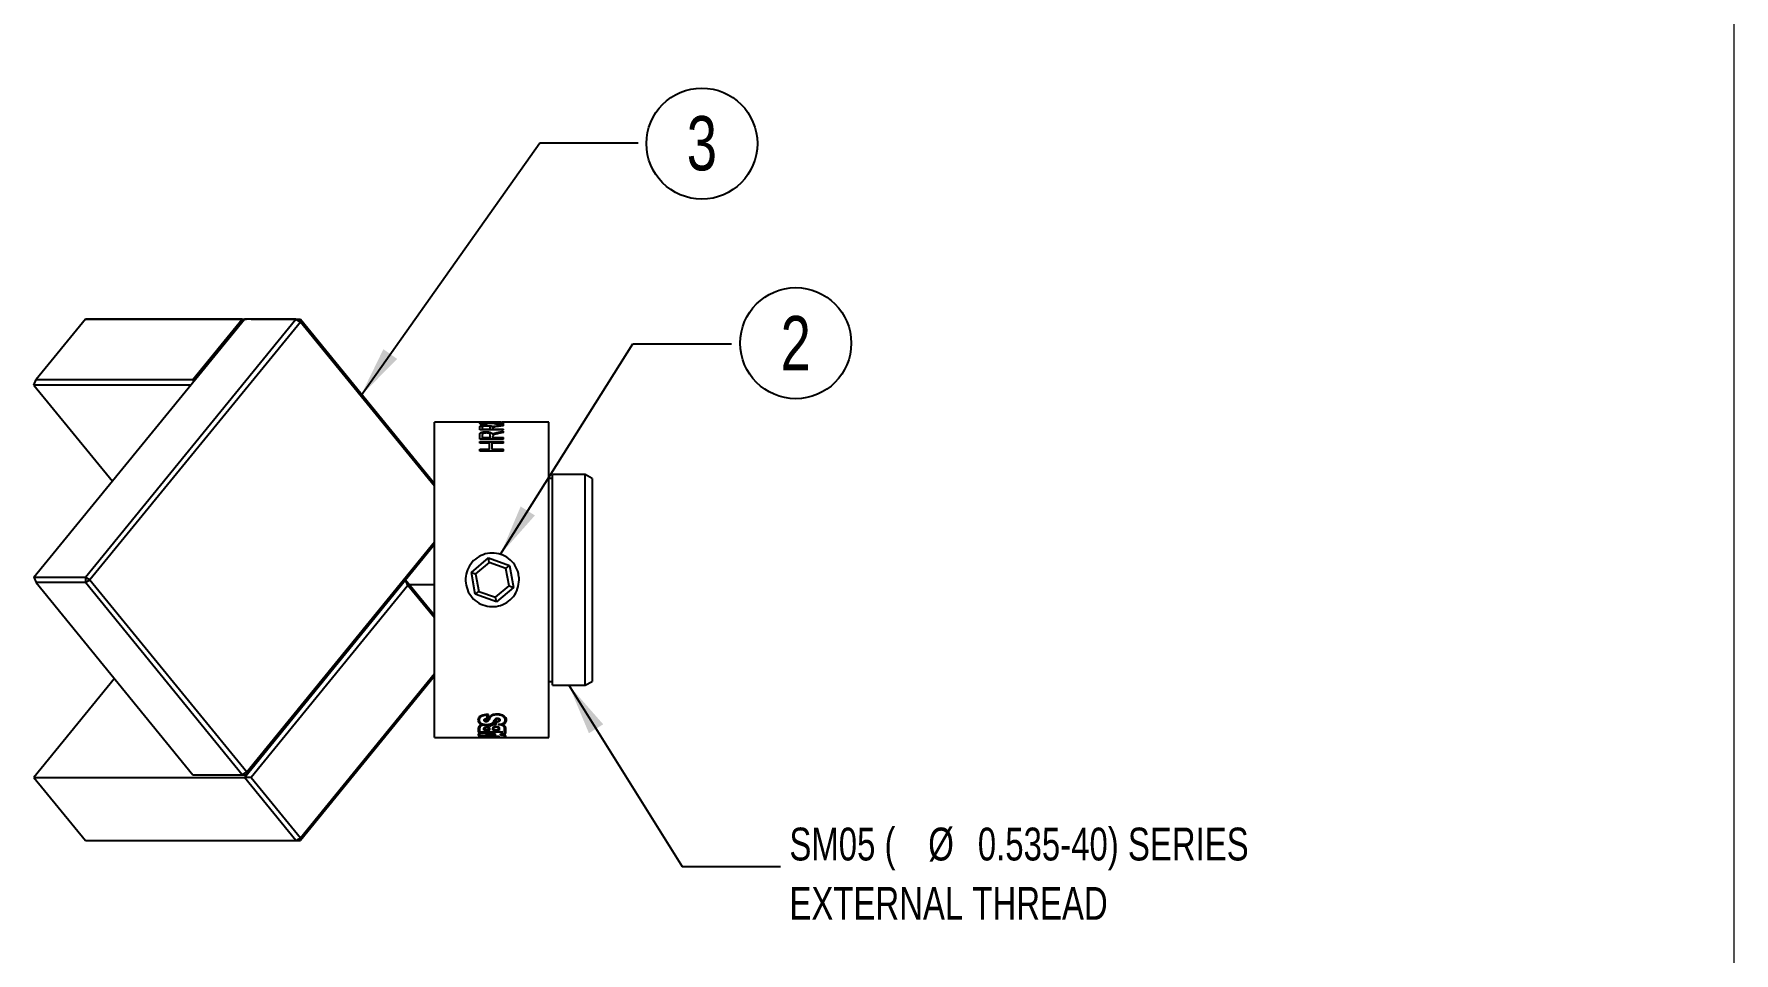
# Model space of a CAD drawing. Header units: inches. Extents: x 0.1 to 10.9, y 0 to 8.5.
# Drawn here: x 6.629 to 10.944, y 3.788 to 6.119 of the extents above; entities that cross this region are included whole.
import ezdxf

# ---------------------------------------------------------------- set-up
doc = ezdxf.new("R2010")
doc.units = ezdxf.units.IN
doc.header["$MEASUREMENT"] = 0
doc.layers.add('FORMAT', color=7, linetype='Continuous')
doc.styles.add('SLDTEXTSTYLE0', font='TXT', dxfattribs={"width": 0.75})
doc.dimstyles.new('SLDDIMSTYLE0', dxfattribs={"dimtxt": 0.18, "dimasz": 0.13, "dimexe": 0, "dimexo": 0.0625, "dimgap": 0, "dimtad": 0, "dimtih": 1, "dimtoh": 1, "dimdec": 0, "dimrnd": 1e-09, "dimzin": 0, "dimdsep": 46, "dimtxsty": 'Standard', "dimsah": 1, "dimcen": 0.09, "dimadec": 0, "dimazin": 0, "dimtfac": 0.13, "dimtdec": 0, "dimtofl": 0, "dimtmove": 0, "dimatfit": 3, "dimfxl": 1, "dimfrac": 2, "dimtolj": 1, "dimtzin": 0, "dimarcsym": 0})

# ---------------------------------------------------------------- blocks, each defined once
blk = doc.blocks.new('SW_SYMBOL_C#_2')
at = {"layer": 'FORMAT', "color": 0}
blk.add_circle((31.5, 19.69), 31.5, dxfattribs=at)
at = {"layer": 'FORMAT', "color": 0, "insert": (31.5, 19.69), "char_height": 30.82, "attachment_point": 5, "style": 'SLDTEXTSTYLE0'}
blk.add_mtext('2', dxfattribs=at)
blk = doc.blocks.new('SW_SYMBOL_C#_3')
at = {"layer": 'FORMAT', "color": 0}
blk.add_circle((31.5, 19.69), 31.5, dxfattribs=at)
at = {"layer": 'FORMAT', "color": 0, "insert": (31.5, 19.69), "char_height": 30.82, "attachment_point": 5, "style": 'SLDTEXTSTYLE0'}
blk.add_mtext('3', dxfattribs=at)
blk = doc.blocks.new('SW_NOTE_0_5')
at = {"color": 0, "linetype": 'Continuous', "lineweight": 0, "attachment_point": 1, "style": 'SLDTEXTSTYLE0'}
for s, insert, char_height in [('SM05 (', (0.0222, 0.0988), 0.08333), ('%%c', (0.3747, 0.0988), 0.08333), ('0.535-40) SERIES', (0.5005, 0.0988), 0.083333), ('EXTERNAL THREAD', (0.0222, -0.0517), 0.083333)]:
    blk.add_mtext(s, dxfattribs=dict(at, insert=insert, char_height=char_height))

msp = doc.modelspace()

# ---------------------------------------------------------------- linework, layer by layer
at = {"color": 7, "linetype": 'Continuous', "lineweight": 18}
msp.add_line((10.9445, 0.0356), (10.9445, 8.4506), dxfattribs=at)
at = {"color": 7, "linetype": 'Continuous', "lineweight": 25}
for p, q in [((6.629, 4.7417), (7.1632, 5.3959)), ((6.7597, 5.3959), (6.6347, 5.2428)), ((7.1575, 5.3959), (6.7597, 5.3959)), ((6.7597, 5.3959), (6.7711, 5.3959)), ((6.7597, 4.7417), (7.2939, 5.3959)), ((6.7711, 5.3959), (7.1688, 5.3959)), ((7.0325, 5.2428), (7.1575, 5.3959)), ((7.1575, 5.3959), (7.1613, 5.3936)), ((7.1575, 5.3959), (7.1688, 5.3959)), ((7.2939, 5.3959), (7.1632, 5.3959)), ((7.1802, 5.3959), (7.1632, 5.3959)), ((7.1802, 5.3959), (7.3052, 5.3959)), ((7.2939, 5.3959), (7.3052, 5.3889)), ((7.2939, 5.3959), (7.3052, 5.3959)), ((7.3052, 5.3889), (7.3052, 5.3959)), ((7.3052, 5.3959), (7.6455, 4.9792)), ((7.3052, 5.3889), (6.7711, 4.7347)), ((7.6455, 4.9722), (7.3052, 5.3889)), ((6.629, 5.2289), (6.6347, 5.2428)), ((7.0268, 5.2289), (6.629, 5.2289)), ((6.629, 5.2289), (6.8279, 4.9853)), ((6.6347, 5.2428), (7.0325, 5.2428)), ((7.0344, 5.2381), (7.0325, 5.2428)), ((7.761, 5.1348), (7.6455, 5.1348)), ((7.6455, 4.7348), (7.6455, 5.1348)), ((7.7605, 5.115), (7.7605, 5.1223)), ((7.8205, 5.115), (7.7605, 5.115)), ((7.7605, 5.0921), (7.7605, 5.1031)), ((7.7674, 5.1315), (7.7674, 5.131)), ((7.7674, 5.1175), (7.7674, 5.1223)), ((7.7674, 5.1175), (7.7867, 5.1175)), ((7.7674, 5.117), (7.7674, 5.1175)), ((7.7674, 5.117), (7.7867, 5.117)), ((7.7674, 5.0958), (7.7674, 5.1032)), ((7.7674, 5.0958), (7.7867, 5.0958)), ((7.7674, 5.0954), (7.7674, 5.0958)), ((7.7674, 5.0954), (7.7867, 5.0954)), ((7.8132, 5.1348), (7.7685, 5.1348)), ((7.7767, 5.1263), (7.7767, 5.1268)), ((7.7767, 5.11), (7.7767, 5.1104)), ((7.7771, 5.1335), (7.7771, 5.133)), ((7.7782, 5.1299), (7.7774, 5.1287)), ((7.7867, 5.1175), (7.7867, 5.1219)), ((7.7867, 5.117), (7.7867, 5.1175)), ((7.7867, 5.0958), (7.7867, 5.1025)), ((7.7867, 5.0954), (7.7867, 5.0958)), ((7.7928, 5.1233), (7.7958, 5.1244)), ((7.7928, 5.1228), (7.7958, 5.1239)), ((7.7928, 5.1228), (7.7928, 5.1233)), ((7.7928, 5.1047), (7.7958, 5.1064)), ((7.7928, 5.1042), (7.7958, 5.106)), ((7.7928, 5.1042), (7.7928, 5.1047)), ((7.7939, 5.1211), (7.7936, 5.12)), ((7.7936, 5.1175), (7.7936, 5.12)), ((7.7936, 5.1175), (7.8205, 5.1175)), ((7.7936, 5.117), (7.7936, 5.1175)), ((7.7936, 5.117), (7.8205, 5.117)), ((7.7939, 5.1012), (7.7936, 5.0995)), ((7.7936, 5.0958), (7.7936, 5.0995)), ((7.7936, 5.0958), (7.8205, 5.0958)), ((7.7936, 5.0954), (7.7936, 5.0958)), ((7.7936, 5.0954), (7.8205, 5.0954)), ((7.7958, 5.1244), (7.8039, 5.1258)), ((7.7958, 5.1239), (7.8039, 5.1253)), ((7.7958, 5.1239), (7.7958, 5.1244)), ((7.7958, 5.1064), (7.8039, 5.1087)), ((7.7958, 5.106), (7.8039, 5.1083)), ((7.7958, 5.106), (7.7958, 5.1064)), ((7.8017, 5.1318), (7.8128, 5.1301)), ((7.8017, 5.1318), (7.8017, 5.1313)), ((7.8017, 5.1313), (7.8128, 5.1297)), ((7.8039, 5.1258), (7.8205, 5.1277)), ((7.8039, 5.1253), (7.8205, 5.1272)), ((7.8039, 5.1253), (7.8039, 5.1258)), ((7.8039, 5.1087), (7.8205, 5.1121)), ((7.8039, 5.1083), (7.8205, 5.1116)), ((7.8039, 5.1083), (7.8039, 5.1087)), ((7.8205, 5.1258), (7.8078, 5.1241)), ((7.8205, 5.1088), (7.8078, 5.1061)), ((7.8128, 5.1317), (7.8128, 5.1336)), ((7.8128, 5.1336), (7.8205, 5.1336)), ((7.8128, 5.1331), (7.8205, 5.1331)), ((7.8128, 5.1301), (7.8128, 5.1297)), ((7.8205, 5.1285), (7.8152, 5.1287)), ((7.8205, 5.1292), (7.8205, 5.1336)), ((7.8205, 5.1258), (7.8205, 5.1277)), ((7.8205, 5.115), (7.8205, 5.1175)), ((7.8205, 5.1088), (7.8205, 5.1121)), ((7.8205, 5.0921), (7.8205, 5.0958)), ((7.9355, 5.1348), (7.8208, 5.1348)), ((7.9355, 4.7348), (7.9355, 5.1348)), ((7.8205, 5.0921), (7.7605, 5.0921)), ((7.7605, 5.0857), (7.8205, 5.0857)), ((7.7605, 5.0815), (7.7605, 5.0857)), ((7.7605, 5.0852), (7.8205, 5.0852)), ((7.7851, 5.0815), (7.7605, 5.0815)), ((7.7605, 5.066), (7.7851, 5.066)), ((7.7605, 5.0612), (7.7605, 5.066)), ((7.7605, 5.0656), (7.7851, 5.0656)), ((7.8205, 5.0612), (7.7605, 5.0612)), ((7.7851, 5.066), (7.7851, 5.0815)), ((7.7851, 5.0656), (7.7851, 5.066)), ((7.792, 5.066), (7.792, 5.0815)), ((7.8205, 5.0815), (7.792, 5.0815)), ((7.792, 5.066), (7.8205, 5.066)), ((7.792, 5.0656), (7.792, 5.066)), ((7.792, 5.0656), (7.8205, 5.0656)), ((7.8205, 5.0815), (7.8205, 5.0857)), ((7.8205, 5.0612), (7.8205, 5.066)), ((7.9455, 4.9923), (7.9355, 4.9923)), ((8.0282, 5.0023), (7.9455, 5.0023)), ((7.9455, 4.7348), (7.9455, 5.0023)), ((8.0455, 4.9923), (8.0282, 5.0023)), ((8.0282, 4.7348), (8.0282, 5.0023)), ((8.0455, 4.9923), (8.0455, 4.7348)), ((7.1689, 4.2475), (7.6455, 4.8314)), ((7.6455, 4.8244), (7.1689, 4.2406)), ((7.7392, 4.7539), (7.7824, 4.7906)), ((7.7844, 4.7792), (7.7824, 4.7906)), ((7.7824, 4.7906), (7.8357, 4.7715)), ((7.7493, 4.6982), (7.7392, 4.7539)), ((7.7392, 4.7539), (7.75, 4.75)), ((7.7844, 4.7792), (7.75, 4.75)), ((7.75, 4.75), (7.7581, 4.7056)), ((7.8269, 4.764), (7.7844, 4.7792)), ((7.8269, 4.764), (7.8357, 4.7715)), ((7.835, 4.7196), (7.8269, 4.764)), ((7.8357, 4.7715), (7.8459, 4.7158)), ((6.629, 4.7417), (6.7597, 4.7417)), ((6.629, 4.7417), (6.6347, 4.7277)), ((6.7597, 4.7277), (6.6347, 4.7277)), ((6.6347, 4.7277), (7.0325, 4.2406)), ((6.7597, 4.7417), (6.7711, 4.7347)), ((6.7597, 4.7417), (6.7597, 4.7277)), ((6.7597, 4.7277), (6.7711, 4.7347)), ((7.1575, 4.2406), (6.7597, 4.7277)), ((6.7711, 4.7347), (7.1689, 4.2475)), ((7.1632, 4.2336), (7.5723, 4.7348)), ((7.578, 4.7208), (7.1802, 4.2336)), ((7.578, 4.7208), (7.5723, 4.7348)), ((7.5723, 4.7348), (7.6455, 4.6451)), ((7.6455, 4.6382), (7.578, 4.7208)), ((7.5817, 4.7233), (7.6455, 4.7233)), ((7.6455, 4.3348), (7.6455, 4.7348)), ((7.7493, 4.6982), (7.7581, 4.7056)), ((7.7581, 4.7056), (7.8006, 4.6905)), ((7.8006, 4.6905), (7.835, 4.7196)), ((7.8459, 4.7158), (7.8027, 4.6791)), ((7.835, 4.7196), (7.8459, 4.7158)), ((7.9355, 4.3348), (7.9355, 4.7348)), ((7.9455, 4.4673), (7.9455, 4.7348)), ((8.0282, 4.4673), (8.0282, 4.7348)), ((8.0455, 4.7348), (8.0455, 4.4773)), ((7.8027, 4.6791), (7.7493, 4.6982)), ((7.8027, 4.6791), (7.8006, 4.6905)), ((7.3053, 4.0805), (7.6455, 4.4973)), ((7.6455, 4.4903), (7.3053, 4.0736)), ((6.8336, 4.4842), (6.629, 4.2336)), ((7.9355, 4.4773), (7.9455, 4.4773)), ((7.9455, 4.4673), (8.0282, 4.4673)), ((8.0282, 4.4673), (8.0455, 4.4773)), ((7.7589, 4.3795), (7.7589, 4.379)), ((7.7603, 4.3587), (7.7603, 4.3582)), ((7.7694, 4.3679), (7.7694, 4.3675)), ((7.7758, 4.3794), (7.7758, 4.3793)), ((7.7758, 4.3794), (7.7758, 4.379)), ((7.7758, 4.3793), (7.7758, 4.3789)), ((7.776, 4.367), (7.776, 4.3666)), ((7.777, 4.3753), (7.777, 4.3749)), ((7.7786, 4.3598), (7.7786, 4.3602)), ((7.779, 4.3819), (7.779, 4.3814)), ((7.7792, 4.3836), (7.7792, 4.3917)), ((7.7792, 4.3917), (7.7792, 4.3913)), ((7.7792, 4.3832), (7.7792, 4.3913)), ((7.7792, 4.3836), (7.7792, 4.3832)), ((7.7816, 4.382), (7.7816, 4.3815)), ((7.7824, 4.3839), (7.7826, 4.3936)), ((7.7824, 4.3835), (7.7826, 4.3931)), ((7.7824, 4.3839), (7.7824, 4.3835)), ((7.7826, 4.3837), (7.7824, 4.3835)), ((7.7828, 4.3677), (7.7828, 4.3673)), ((7.7853, 4.3837), (7.7853, 4.3832)), ((7.7887, 4.3639), (7.7887, 4.3634)), ((7.7934, 4.3536), (7.7934, 4.3589)), ((7.7967, 4.3586), (7.7967, 4.359)), ((7.7991, 4.3755), (7.7983, 4.3742)), ((7.7991, 4.3751), (7.7983, 4.3737)), ((7.7983, 4.3742), (7.7983, 4.3737)), ((7.7991, 4.3689), (7.7991, 4.3755)), ((7.7991, 4.3755), (7.7991, 4.3751)), ((7.7991, 4.3684), (7.7991, 4.3751)), ((7.7991, 4.3689), (7.7991, 4.3684)), ((7.7992, 4.3757), (7.7992, 4.3753)), ((7.8021, 4.3745), (7.8021, 4.3741)), ((7.8021, 4.3741), (7.8021, 4.3675)), ((7.8024, 4.3608), (7.8024, 4.3613)), ((7.8034, 4.3928), (7.8034, 4.3924)), ((7.8058, 4.3826), (7.8058, 4.3822)), ((7.808, 4.3586), (7.808, 4.359)), ((7.811, 4.3536), (7.811, 4.3589)), ((7.8155, 4.3679), (7.8155, 4.3674)), ((7.8235, 4.3459), (7.8235, 4.359)), ((7.8235, 4.359), (7.8235, 4.3585)), ((7.8254, 4.3794), (7.8254, 4.3789)), ((7.8266, 4.3448), (7.8266, 4.3598)), ((7.6455, 4.3348), (7.7569, 4.3348)), ((7.7568, 4.3581), (7.7568, 4.3489)), ((7.7568, 4.3576), (7.7568, 4.3484)), ((7.7568, 4.3489), (7.8004, 4.3489)), ((7.7568, 4.3489), (7.7568, 4.3484)), ((7.7568, 4.3484), (7.8004, 4.3484)), ((7.8004, 4.3484), (7.7568, 4.3446)), ((7.7568, 4.3446), (7.7568, 4.3404)), ((7.7568, 4.3446), (7.7568, 4.3409)), ((7.7568, 4.3409), (7.7758, 4.3399)), ((7.7568, 4.3409), (7.7568, 4.3404)), ((7.7568, 4.3404), (7.8067, 4.3377)), ((7.8069, 4.3356), (7.7569, 4.3355)), ((7.7569, 4.3355), (7.7569, 4.3348)), ((7.7569, 4.3353), (7.7603, 4.3353)), ((7.7569, 4.3353), (7.7569, 4.3348)), ((7.7569, 4.3348), (7.8236, 4.3348)), ((7.7603, 4.3582), (7.7603, 4.3493)), ((7.8139, 4.3493), (7.7603, 4.3444)), ((7.8192, 4.3493), (7.7603, 4.344)), ((7.7603, 4.3493), (7.8192, 4.3493)), ((7.7603, 4.3444), (7.7603, 4.344)), ((7.7603, 4.344), (7.7603, 4.3407)), ((7.7603, 4.3407), (7.8092, 4.338)), ((7.7603, 4.3355), (7.7603, 4.3353)), ((7.7603, 4.3353), (7.7603, 4.3348)), ((7.8092, 4.3353), (7.7603, 4.3353)), ((7.7603, 4.3348), (7.8235, 4.3348)), ((7.7708, 4.3536), (7.7708, 4.3583)), ((7.7708, 4.3541), (7.7861, 4.3541)), ((7.7708, 4.3536), (7.7861, 4.3536)), ((7.7741, 4.3579), (7.7741, 4.3584)), ((7.7741, 4.3546), (7.7741, 4.3579)), ((7.7741, 4.3546), (7.7829, 4.3546)), ((7.8008, 4.3442), (7.7755, 4.3426)), ((7.7755, 4.3421), (7.7755, 4.3426)), ((7.7755, 4.3426), (7.8008, 4.3411)), ((7.7755, 4.3421), (7.8008, 4.3406)), ((7.7974, 4.3437), (7.7821, 4.3428)), ((7.7974, 4.3432), (7.7821, 4.3423)), ((7.7821, 4.3428), (7.7821, 4.3423)), ((7.7821, 4.3423), (7.7974, 4.3414)), ((7.7829, 4.3579), (7.7829, 4.3584)), ((7.7829, 4.3546), (7.7829, 4.3579)), ((7.7861, 4.3536), (7.7861, 4.3583)), ((7.7934, 4.3541), (7.811, 4.3541)), ((7.7934, 4.3536), (7.811, 4.3536)), ((7.7967, 4.3546), (7.7967, 4.3586)), ((7.7967, 4.3546), (7.808, 4.3546)), ((7.7974, 4.3437), (7.7974, 4.3432)), ((7.7974, 4.3414), (7.7974, 4.3432)), ((7.8004, 4.3489), (7.8004, 4.3484)), ((7.8008, 4.3406), (7.8008, 4.3442)), ((7.8067, 4.3382), (7.8069, 4.3361)), ((7.8067, 4.3382), (7.8067, 4.3377)), ((7.8067, 4.3377), (7.8069, 4.3356)), ((7.8069, 4.3361), (7.8069, 4.3356)), ((7.8092, 4.3358), (7.8069, 4.3358)), ((7.808, 4.3546), (7.808, 4.3586)), ((7.8092, 4.338), (7.8092, 4.3353)), ((7.8128, 4.3443), (7.8235, 4.3454)), ((7.8128, 4.3409), (7.8128, 4.3443)), ((7.8128, 4.3404), (7.8128, 4.3443)), ((7.8235, 4.3401), (7.8128, 4.3409)), ((7.8128, 4.3409), (7.8128, 4.3404)), ((7.8235, 4.3397), (7.8128, 4.3404)), ((7.8163, 4.3445), (7.8266, 4.3453)), ((7.8163, 4.344), (7.8266, 4.3448)), ((7.8163, 4.3445), (7.8163, 4.344)), ((7.8163, 4.3407), (7.8163, 4.344)), ((7.8266, 4.34), (7.8163, 4.3407)), ((7.8235, 4.3454), (7.8235, 4.3585)), ((7.8235, 4.3459), (7.8235, 4.3454)), ((7.8235, 4.3353), (7.8235, 4.3401)), ((7.8235, 4.3401), (7.8235, 4.3397)), ((7.8235, 4.3348), (7.8235, 4.3397)), ((7.8235, 4.3353), (7.8235, 4.3348)), ((7.8236, 4.3353), (7.8269, 4.3353)), ((7.8236, 4.3353), (7.8236, 4.3348)), ((7.8269, 4.3348), (7.9355, 4.3348)), ((6.629, 4.2336), (7.1632, 4.2336)), ((6.629, 4.2336), (6.7597, 4.0736)), ((7.0325, 4.2406), (7.1575, 4.2406)), ((7.1575, 4.2406), (7.1689, 4.2475)), ((7.1575, 4.2406), (7.1689, 4.2406)), ((7.2939, 4.0736), (7.1632, 4.2336)), ((7.1802, 4.2336), (7.1632, 4.2336)), ((7.1689, 4.2475), (7.1689, 4.2406)), ((7.1802, 4.2336), (7.3053, 4.0805)), ((6.7597, 4.0736), (7.2939, 4.0736)), ((7.2939, 4.0736), (7.3053, 4.0805)), ((7.2939, 4.0736), (7.3053, 4.0736)), ((7.3053, 4.0736), (7.3053, 4.0805))]:
    msp.add_line(p, q, dxfattribs=at)
for points, knots in [([(7.7605, 5.1348), (7.7605, 5.1348), (7.7606, 5.1348), (7.7612, 5.1348), (7.7629, 5.1348), (7.7653, 5.1347), (7.7671, 5.1347), (7.7674, 5.1347)], [0, 0, 0, 0, 0.156534, 0.312974, 0.624987, 0.936406, 1, 1, 1, 1]), ([(7.7909, 5.1341), (7.7875, 5.1341), (7.7807, 5.1342), (7.7723, 5.1343), (7.7663, 5.1344), (7.7628, 5.1346), (7.7608, 5.1347), (7.7606, 5.1348), (7.7605, 5.1348)], [0, 0, 0, 0, 0.250513, 0.500392, 0.631781, 0.750244, 0.87499, 1, 1, 1, 1]), ([(7.7605, 5.1316), (7.7607, 5.1318), (7.7609, 5.1323), (7.7627, 5.1327), (7.7647, 5.133), (7.7672, 5.1332), (7.7703, 5.1334), (7.7736, 5.1335), (7.7759, 5.1335), (7.7771, 5.1335)], [0, 0, 0, 0, 0.2496623, 0.3764023, 0.4997922, 0.6260642, 0.7499266, 0.8758469, 1, 1, 1, 1]), ([(7.7605, 5.1311), (7.7607, 5.1314), (7.7609, 5.1318), (7.7627, 5.1322), (7.7647, 5.1325), (7.7672, 5.1327), (7.7703, 5.1329), (7.7736, 5.133), (7.7759, 5.133), (7.7771, 5.133)], [0, 0, 0, 0, 0.249524, 0.376237, 0.499584, 0.625894, 0.749773, 0.875764, 1, 1, 1, 1]), ([(7.7774, 5.1287), (7.7751, 5.1287), (7.7715, 5.1288), (7.7673, 5.1292), (7.7647, 5.1296), (7.7627, 5.1301), (7.7609, 5.1308), (7.7607, 5.1312), (7.7605, 5.1316)], [0, 0, 0, 0, 0.24969, 0.375619, 0.499856, 0.622381, 0.750109, 1, 1, 1, 1]), ([(7.7605, 5.1223), (7.7606, 5.1229), (7.7607, 5.1238), (7.7618, 5.1249), (7.7635, 5.1256), (7.7661, 5.1261), (7.7704, 5.1266), (7.7742, 5.1267), (7.7767, 5.1268)], [0, 0, 0, 0, 0.250539, 0.37578, 0.500699, 0.620352, 0.750989, 1, 1, 1, 1]), ([(7.7605, 5.1218), (7.7606, 5.1224), (7.7607, 5.1233), (7.7618, 5.1244), (7.7635, 5.1251), (7.7661, 5.1256), (7.7704, 5.1262), (7.7742, 5.1262), (7.7767, 5.1263)], [0, 0, 0, 0, 0.2504049, 0.3755875, 0.5004727, 0.6201643, 0.7508251, 1, 1, 1, 1]), ([(7.7605, 5.1031), (7.7606, 5.104), (7.7607, 5.1054), (7.7618, 5.1072), (7.7635, 5.1084), (7.7661, 5.1093), (7.7704, 5.1102), (7.7742, 5.1104), (7.7767, 5.1104)], [0, 0, 0, 0, 0.250539, 0.37578, 0.500699, 0.620352, 0.750989, 1, 1, 1, 1]), ([(7.7605, 5.1026), (7.7606, 5.1035), (7.7607, 5.105), (7.7618, 5.1068), (7.7635, 5.1079), (7.7661, 5.1089), (7.7704, 5.1097), (7.7742, 5.1099), (7.7767, 5.11)], [0, 0, 0, 0, 0.250405, 0.375587, 0.500473, 0.620164, 0.750825, 1, 1, 1, 1]), ([(7.7674, 5.1348), (7.7675, 5.1348), (7.7676, 5.1348), (7.7684, 5.1347), (7.7697, 5.1347), (7.7709, 5.1347), (7.7715, 5.1346)], [0, 0, 0, 0, 0.249977, 0.499831, 0.749814, 1, 1, 1, 1]), ([(7.7685, 5.1348), (7.7684, 5.1348), (7.7675, 5.1348), (7.7675, 5.1348), (7.7674, 5.1348)], [0, 0, 0, 0, 0.191886, 1, 1, 1, 1]), ([(7.7771, 5.1328), (7.7765, 5.1328), (7.7751, 5.1328), (7.7732, 5.1327), (7.7714, 5.1326), (7.7699, 5.1324), (7.7688, 5.1323), (7.7677, 5.132), (7.7675, 5.1317), (7.7674, 5.1315)], [0, 0, 0, 0, 0.126769, 0.250037, 0.37053, 0.500169, 0.625233, 0.75028, 1, 1, 1, 1]), ([(7.7674, 5.1315), (7.7675, 5.1313), (7.7677, 5.1311), (7.7689, 5.1307), (7.7702, 5.1304), (7.7719, 5.1302), (7.7745, 5.13), (7.7767, 5.1299), (7.7782, 5.1299)], [0, 0, 0, 0, 0.249897, 0.377521, 0.50033, 0.625016, 0.750479, 1, 1, 1, 1]), ([(7.7674, 5.131), (7.7675, 5.1309), (7.7677, 5.1306), (7.7689, 5.1302), (7.7702, 5.1299), (7.7719, 5.1297), (7.7745, 5.1295), (7.7767, 5.1295), (7.7782, 5.1294)], [0, 0, 0, 0, 0.249753, 0.377348, 0.500114, 0.624839, 0.750326, 1, 1, 1, 1]), ([(7.7769, 5.125), (7.7755, 5.125), (7.7733, 5.1249), (7.7709, 5.1246), (7.7695, 5.1243), (7.7685, 5.1239), (7.7676, 5.1233), (7.7675, 5.1227), (7.7674, 5.1223)], [0, 0, 0, 0, 0.249488, 0.375167, 0.500078, 0.608621, 0.727393, 1, 1, 1, 1]), ([(7.7769, 5.1075), (7.7755, 5.1074), (7.7733, 5.1073), (7.7709, 5.1068), (7.7695, 5.1063), (7.7685, 5.1056), (7.7676, 5.1046), (7.7675, 5.1038), (7.7674, 5.1032)], [0, 0, 0, 0, 0.2494884, 0.375167, 0.5000784, 0.6086205, 0.7273931, 1, 1, 1, 1]), ([(7.7715, 5.1346), (7.773, 5.1346), (7.776, 5.1346), (7.7826, 5.1345), (7.7876, 5.1345), (7.7909, 5.1345)], [0, 0, 0, 0, 0.249416, 0.499569, 1, 1, 1, 1]), ([(7.7767, 5.1268), (7.7788, 5.1267), (7.7819, 5.1267), (7.7857, 5.1263), (7.7889, 5.1257), (7.7916, 5.1247), (7.7924, 5.1238), (7.7928, 5.1233)], [0, 0, 0, 0, 0.249535, 0.375391, 0.50012, 0.749546, 1, 1, 1, 1]), ([(7.7767, 5.1263), (7.7788, 5.1263), (7.7819, 5.1262), (7.7857, 5.1258), (7.7889, 5.1252), (7.7916, 5.1242), (7.7924, 5.1233), (7.7928, 5.1228)], [0, 0, 0, 0, 0.249682, 0.375609, 0.500326, 0.749683, 1, 1, 1, 1]), ([(7.7767, 5.1104), (7.7788, 5.1104), (7.7819, 5.1103), (7.7857, 5.1096), (7.7889, 5.1087), (7.7916, 5.107), (7.7924, 5.1055), (7.7928, 5.1047)], [0, 0, 0, 0, 0.249535, 0.375391, 0.50012, 0.749546, 1, 1, 1, 1]), ([(7.7767, 5.11), (7.7788, 5.1099), (7.7819, 5.1098), (7.7857, 5.1091), (7.7889, 5.1082), (7.7916, 5.1065), (7.7924, 5.105), (7.7928, 5.1042)], [0, 0, 0, 0, 0.249682, 0.375609, 0.500326, 0.749683, 1, 1, 1, 1]), ([(7.7867, 5.1219), (7.7866, 5.1223), (7.7866, 5.1229), (7.7859, 5.1236), (7.785, 5.1241), (7.7835, 5.1245), (7.7815, 5.1248), (7.7792, 5.125), (7.7777, 5.125), (7.7769, 5.125)], [0, 0, 0, 0, 0.250323, 0.385083, 0.500261, 0.621982, 0.74996, 0.874987, 1, 1, 1, 1]), ([(7.7867, 5.1025), (7.7866, 5.1031), (7.7866, 5.104), (7.7859, 5.1052), (7.785, 5.106), (7.7835, 5.1066), (7.7815, 5.1071), (7.7792, 5.1074), (7.7777, 5.1074), (7.7769, 5.1075)], [0, 0, 0, 0, 0.250323, 0.385083, 0.500261, 0.621982, 0.74996, 0.874987, 1, 1, 1, 1]), ([(7.7771, 5.1335), (7.7796, 5.1335), (7.7848, 5.1334), (7.7934, 5.1329), (7.7984, 5.1322), (7.8017, 5.1318)], [0, 0, 0, 0, 0.249147, 0.499116, 1, 1, 1, 1]), ([(7.7771, 5.133), (7.7796, 5.133), (7.7848, 5.1329), (7.7934, 5.1324), (7.7984, 5.1317), (7.8017, 5.1313)], [0, 0, 0, 0, 0.249241, 0.499228, 1, 1, 1, 1]), ([(7.7981, 5.1308), (7.7951, 5.1313), (7.7907, 5.132), (7.7847, 5.1326), (7.7805, 5.1328), (7.7783, 5.1328), (7.7771, 5.1328)], [0, 0, 0, 0, 0.50053, 0.750295, 0.87535, 1, 1, 1, 1]), ([(7.7909, 5.1345), (7.7958, 5.1345), (7.8019, 5.1345), (7.8089, 5.1346), (7.8118, 5.1347), (7.814, 5.1348), (7.8142, 5.1348), (7.8144, 5.1348)], [0, 0, 0, 0, 0.500479, 0.625656, 0.750588, 0.875328, 1, 1, 1, 1]), ([(7.8155, 5.1344), (7.8137, 5.1344), (7.81, 5.1343), (7.8016, 5.1342), (7.7952, 5.1341), (7.7909, 5.1341)], [0, 0, 0, 0, 0.249686, 0.499809, 1, 1, 1, 1]), ([(7.8078, 5.1241), (7.8051, 5.1238), (7.801, 5.1232), (7.7965, 5.1223), (7.7946, 5.1217), (7.7941, 5.1213), (7.7939, 5.1211)], [0, 0, 0, 0, 0.500427, 0.750148, 0.875039, 1, 1, 1, 1]), ([(7.8078, 5.1061), (7.8051, 5.1054), (7.801, 5.1045), (7.7965, 5.1031), (7.7946, 5.1021), (7.7941, 5.1015), (7.7939, 5.1012)], [0, 0, 0, 0, 0.500427, 0.750148, 0.875039, 1, 1, 1, 1]), ([(7.8152, 5.1287), (7.8118, 5.1289), (7.8051, 5.1295), (7.8004, 5.1304), (7.7981, 5.1308)], [0, 0, 0, 0, 0.498729, 1, 1, 1, 1]), ([(7.8144, 5.1348), (7.8143, 5.1348), (7.8142, 5.1348), (7.8134, 5.1348), (7.8132, 5.1348)], [0, 0, 0, 0, 0.820346, 1, 1, 1, 1]), ([(7.814, 5.1347), (7.8145, 5.1347), (7.8164, 5.1347), (7.8189, 5.1348), (7.821, 5.1348), (7.8212, 5.1348), (7.8213, 5.1348)], [0, 0, 0, 0, 0.098408, 0.390659, 0.695028, 1, 1, 1, 1]), ([(7.8213, 5.1348), (7.8211, 5.1348), (7.8208, 5.1347), (7.8185, 5.1346), (7.8169, 5.1345), (7.816, 5.1345), (7.8155, 5.1344)], [0, 0, 0, 0, 0.49882, 0.749154, 0.874553, 1, 1, 1, 1]), ([(7.8605, 4.7348), (7.8598, 4.7272), (7.8583, 4.7121), (7.8468, 4.6918), (7.8297, 4.6763), (7.8082, 4.6673), (7.785, 4.666), (7.7629, 4.6722), (7.744, 4.6854), (7.7304, 4.7042), (7.7237, 4.7265), (7.7248, 4.7496), (7.7334, 4.771), (7.7486, 4.7884), (7.7687, 4.7999), (7.7916, 4.8041), (7.8144, 4.8005), (7.8348, 4.7897), (7.8504, 4.7728), (7.8592, 4.7535), (7.8601, 4.7403), (7.8605, 4.7348)], [0, 0, 0, 0, 0.053165, 0.106311, 0.159928, 0.213883, 0.267317, 0.320183, 0.373318, 0.427136, 0.480996, 0.534197, 0.587069, 0.640429, 0.694361, 0.748054, 0.801053, 0.853991, 0.907588, 0.961545, 1, 1, 1, 1]), ([(7.7826, 4.3931), (7.7788, 4.393), (7.773, 4.3929), (7.7661, 4.3912), (7.762, 4.3894), (7.7592, 4.3871), (7.7566, 4.3836), (7.7563, 4.3809), (7.7561, 4.3789)], [0, 0, 0, 0, 0.249832, 0.376983, 0.49949, 0.605861, 0.72222, 1, 1, 1, 1]), ([(7.7561, 4.3793), (7.7562, 4.3781), (7.7565, 4.3757), (7.7589, 4.3725), (7.763, 4.3698), (7.7673, 4.3685), (7.7694, 4.3679)], [0, 0, 0, 0, 0.261809, 0.500422, 0.750301, 1, 1, 1, 1]), ([(7.7561, 4.3789), (7.7562, 4.3777), (7.7565, 4.3753), (7.7589, 4.3721), (7.763, 4.3693), (7.7673, 4.3681), (7.7694, 4.3675)], [0, 0, 0, 0, 0.261925, 0.500546, 0.750411, 1, 1, 1, 1]), ([(7.7694, 4.3675), (7.7694, 4.3675), (7.7692, 4.3674), (7.7686, 4.3673), (7.7674, 4.3671), (7.7652, 4.3666), (7.7625, 4.3659), (7.7601, 4.3646), (7.7571, 4.3618), (7.7569, 4.3594), (7.7568, 4.3576)], [0, 0, 0, 0, 0.006357, 0.018923, 0.062681, 0.125353, 0.250353, 0.367899, 0.500445, 1, 1, 1, 1]), ([(7.7792, 4.3917), (7.7776, 4.3917), (7.7746, 4.3916), (7.7703, 4.3908), (7.7665, 4.3895), (7.7626, 4.3872), (7.7595, 4.3837), (7.7591, 4.3809), (7.7589, 4.3795)], [0, 0, 0, 0, 0.129555, 0.250346, 0.373092, 0.500564, 0.750005, 1, 1, 1, 1]), ([(7.7792, 4.3913), (7.7776, 4.3912), (7.7746, 4.3911), (7.7703, 4.3903), (7.7665, 4.389), (7.7626, 4.3867), (7.7595, 4.3832), (7.7591, 4.3804), (7.7589, 4.379)], [0, 0, 0, 0, 0.129463, 0.250183, 0.37289, 0.500359, 0.749879, 1, 1, 1, 1]), ([(7.7589, 4.379), (7.7591, 4.3777), (7.7595, 4.375), (7.7623, 4.3719), (7.7659, 4.3699), (7.7694, 4.3688), (7.7735, 4.3681), (7.7765, 4.368), (7.7781, 4.368)], [0, 0, 0, 0, 0.250137, 0.499903, 0.629513, 0.749993, 0.871501, 1, 1, 1, 1]), ([(7.776, 4.367), (7.7746, 4.367), (7.7719, 4.3669), (7.7682, 4.3664), (7.7652, 4.3654), (7.7624, 4.3639), (7.7604, 4.3615), (7.7603, 4.3597), (7.7603, 4.3587)], [0, 0, 0, 0, 0.134412, 0.255903, 0.374219, 0.499843, 0.723122, 1, 1, 1, 1]), ([(7.776, 4.3666), (7.7746, 4.3665), (7.7719, 4.3665), (7.7682, 4.3659), (7.7652, 4.365), (7.7624, 4.3634), (7.7604, 4.361), (7.7603, 4.3592), (7.7603, 4.3582)], [0, 0, 0, 0, 0.134363, 0.255817, 0.374127, 0.499796, 0.723126, 1, 1, 1, 1]), ([(7.7785, 4.361), (7.7773, 4.361), (7.7757, 4.3609), (7.7739, 4.3606), (7.7727, 4.3603), (7.7718, 4.3599), (7.771, 4.3593), (7.7708, 4.3587), (7.7708, 4.3583)], [0, 0, 0, 0, 0.268228, 0.385858, 0.49907, 0.612451, 0.730478, 1, 1, 1, 1]), ([(7.7716, 4.3784), (7.7717, 4.379), (7.7718, 4.3801), (7.7728, 4.3815), (7.7742, 4.3823), (7.7756, 4.3828), (7.7773, 4.3831), (7.7785, 4.3831), (7.7792, 4.3832)], [0, 0, 0, 0, 0.2717467, 0.5003971, 0.6280179, 0.747046, 0.8677477, 1, 1, 1, 1]), ([(7.777, 4.3753), (7.7765, 4.3753), (7.7756, 4.3754), (7.7744, 4.3756), (7.7734, 4.376), (7.7725, 4.3766), (7.7717, 4.3776), (7.7717, 4.3784), (7.7716, 4.3789)], [0, 0, 0, 0, 0.12799, 0.247251, 0.367857, 0.499576, 0.730624, 1, 1, 1, 1]), ([(7.777, 4.3749), (7.7765, 4.3749), (7.7756, 4.3749), (7.7744, 4.3752), (7.7734, 4.3755), (7.7725, 4.3762), (7.7717, 4.3772), (7.7717, 4.378), (7.7716, 4.3784)], [0, 0, 0, 0, 0.127892, 0.247082, 0.367657, 0.499384, 0.730506, 1, 1, 1, 1]), ([(7.7786, 4.3602), (7.7782, 4.3602), (7.7775, 4.3602), (7.7765, 4.3601), (7.7757, 4.3599), (7.7749, 4.3596), (7.7742, 4.3591), (7.7742, 4.3586), (7.7741, 4.3584)], [0, 0, 0, 0, 0.138836, 0.263847, 0.381697, 0.500261, 0.726598, 1, 1, 1, 1]), ([(7.7786, 4.3598), (7.7782, 4.3598), (7.7775, 4.3597), (7.7765, 4.3596), (7.7757, 4.3595), (7.7749, 4.3591), (7.7742, 4.3586), (7.7742, 4.3582), (7.7741, 4.3579)], [0, 0, 0, 0, 0.138739, 0.263677, 0.381484, 0.500045, 0.726456, 1, 1, 1, 1]), ([(7.779, 4.3819), (7.7786, 4.3819), (7.7781, 4.3818), (7.7773, 4.3816), (7.7767, 4.3814), (7.7759, 4.3806), (7.7758, 4.38), (7.7758, 4.3794)], [0, 0, 0, 0, 0.139024, 0.250534, 0.370279, 0.500527, 1, 1, 1, 1]), ([(7.779, 4.3814), (7.7786, 4.3814), (7.7781, 4.3814), (7.7773, 4.3812), (7.7767, 4.3809), (7.7759, 4.3802), (7.7758, 4.3795), (7.7758, 4.379)], [0, 0, 0, 0, 0.138917, 0.250359, 0.370074, 0.500337, 1, 1, 1, 1]), ([(7.7758, 4.379), (7.7758, 4.3785), (7.7759, 4.3778), (7.7763, 4.3769), (7.7767, 4.3766), (7.7769, 4.3765), (7.777, 4.3764), (7.7771, 4.3764), (7.7771, 4.3764)], [0, 0, 0, 0, 0.5001581, 0.8348152, 0.9340448, 0.9698533, 0.9853853, 1, 1, 1, 1]), ([(7.7887, 4.3639), (7.7881, 4.3643), (7.7867, 4.3652), (7.7837, 4.3662), (7.7801, 4.3669), (7.7774, 4.367), (7.776, 4.367)], [0, 0, 0, 0, 0.256773, 0.50012, 0.748207, 1, 1, 1, 1]), ([(7.7887, 4.3634), (7.7881, 4.3638), (7.7867, 4.3647), (7.7837, 4.3657), (7.7801, 4.3664), (7.7774, 4.3665), (7.776, 4.3666)], [0, 0, 0, 0, 0.256817, 0.500123, 0.74824, 1, 1, 1, 1]), ([(7.7853, 4.3837), (7.7845, 4.3821), (7.7832, 4.3796), (7.7815, 4.377), (7.7798, 4.3758), (7.7783, 4.3754), (7.7774, 4.3753), (7.777, 4.3753)], [0, 0, 0, 0, 0.500871, 0.750928, 0.87552, 0.937436, 1, 1, 1, 1]), ([(7.7853, 4.3832), (7.7845, 4.3816), (7.7832, 4.3792), (7.7815, 4.3765), (7.7798, 4.3754), (7.7783, 4.3749), (7.7774, 4.3749), (7.777, 4.3749)], [0, 0, 0, 0, 0.500963, 0.751048, 0.875618, 0.937495, 1, 1, 1, 1]), ([(7.7771, 4.3764), (7.7773, 4.3764), (7.7775, 4.3764), (7.7779, 4.3765), (7.7782, 4.3766), (7.7794, 4.3772), (7.7797, 4.378), (7.7801, 4.3788), (7.7802, 4.379), (7.7807, 4.38), (7.7812, 4.3808), (7.7816, 4.3815)], [0, 0, 0, 0, 0.034239, 0.062447, 0.091935, 0.125017, 0.499019, 0.502956, 0.536667, 0.632714, 1, 1, 1, 1]), ([(7.7781, 4.368), (7.7793, 4.368), (7.7816, 4.3681), (7.785, 4.3685), (7.788, 4.3692), (7.7913, 4.3706), (7.7942, 4.3728), (7.7955, 4.3748), (7.7962, 4.3758)], [0, 0, 0, 0, 0.130277, 0.24999, 0.371989, 0.499942, 0.749654, 1, 1, 1, 1]), ([(7.7861, 4.3583), (7.786, 4.3587), (7.7858, 4.3592), (7.7849, 4.3598), (7.784, 4.3603), (7.7829, 4.3606), (7.7811, 4.3609), (7.7795, 4.361), (7.7785, 4.361)], [0, 0, 0, 0, 0.249741, 0.377655, 0.500286, 0.618415, 0.737592, 1, 1, 1, 1]), ([(7.7829, 4.3584), (7.7829, 4.3586), (7.7828, 4.3591), (7.7821, 4.3596), (7.7813, 4.3599), (7.7805, 4.3601), (7.7796, 4.3602), (7.7789, 4.3602), (7.7786, 4.3602)], [0, 0, 0, 0, 0.263611, 0.499906, 0.624594, 0.74444, 0.867169, 1, 1, 1, 1]), ([(7.7829, 4.3579), (7.7829, 4.3581), (7.7828, 4.3586), (7.7821, 4.3591), (7.7813, 4.3594), (7.7805, 4.3596), (7.7796, 4.3597), (7.7789, 4.3598), (7.7786, 4.3598)], [0, 0, 0, 0, 0.263745, 0.500111, 0.624797, 0.744604, 0.867262, 1, 1, 1, 1]), ([(7.7816, 4.382), (7.7812, 4.382), (7.7806, 4.382), (7.7798, 4.3819), (7.7792, 4.3819), (7.779, 4.3819)], [0, 0, 0, 0, 0.379095, 0.689106, 1, 1, 1, 1]), ([(7.7816, 4.3815), (7.7812, 4.3815), (7.7806, 4.3815), (7.7798, 4.3815), (7.7792, 4.3815), (7.779, 4.3814)], [0, 0, 0, 0, 0.385064, 0.692098, 1, 1, 1, 1]), ([(7.8046, 4.3941), (7.8018, 4.394), (7.7976, 4.3938), (7.7926, 4.3926), (7.7883, 4.3907), (7.7849, 4.3876), (7.7833, 4.385), (7.7826, 4.3837)], [0, 0, 0, 0, 0.2496749, 0.3752724, 0.4998271, 0.7494153, 1, 1, 1, 1]), ([(7.7983, 4.3742), (7.7976, 4.3733), (7.7964, 4.3718), (7.7931, 4.3697), (7.7893, 4.3684), (7.7856, 4.3678), (7.7838, 4.3678), (7.7828, 4.3677)], [0, 0, 0, 0, 0.262631, 0.500571, 0.76085, 0.880097, 1, 1, 1, 1]), ([(7.7983, 4.3737), (7.7976, 4.3729), (7.7964, 4.3713), (7.7931, 4.3692), (7.7893, 4.3679), (7.7856, 4.3673), (7.7838, 4.3673), (7.7828, 4.3673)], [0, 0, 0, 0, 0.262657, 0.500572, 0.760912, 0.880137, 1, 1, 1, 1]), ([(7.7828, 4.3673), (7.7833, 4.3672), (7.7844, 4.3671), (7.7862, 4.3666), (7.7874, 4.3661), (7.7883, 4.3658), (7.7885, 4.3657)], [0, 0, 0, 0, 0.2425058, 0.4994754, 0.9068474, 1, 1, 1, 1]), ([(7.8034, 4.3928), (7.8022, 4.3928), (7.7999, 4.3927), (7.7965, 4.3921), (7.7935, 4.3912), (7.7902, 4.3895), (7.7873, 4.3869), (7.786, 4.3848), (7.7853, 4.3837)], [0, 0, 0, 0, 0.13077, 0.250132, 0.372295, 0.500148, 0.749785, 1, 1, 1, 1]), ([(7.8034, 4.3924), (7.8022, 4.3923), (7.7999, 4.3923), (7.7965, 4.3917), (7.7935, 4.3908), (7.7902, 4.3891), (7.7873, 4.3865), (7.786, 4.3843), (7.7853, 4.3832)], [0, 0, 0, 0, 0.130687, 0.249985, 0.372111, 0.499959, 0.749667, 1, 1, 1, 1]), ([(7.7885, 4.3657), (7.7899, 4.3664), (7.792, 4.3674), (7.7959, 4.3682), (7.7981, 4.3683), (7.7991, 4.3684)], [0, 0, 0, 0, 0.499634, 0.761, 1, 1, 1, 1]), ([(7.8021, 4.368), (7.8005, 4.3679), (7.7975, 4.3677), (7.7935, 4.3668), (7.7904, 4.3655), (7.7893, 4.3644), (7.7887, 4.3639)], [0, 0, 0, 0, 0.2557132, 0.5003789, 0.7458721, 1, 1, 1, 1]), ([(7.8021, 4.3675), (7.8005, 4.3674), (7.7975, 4.3672), (7.7935, 4.3663), (7.7904, 4.365), (7.7893, 4.3639), (7.7887, 4.3634)], [0, 0, 0, 0, 0.255674, 0.500368, 0.74582, 1, 1, 1, 1]), ([(7.8023, 4.3619), (7.801, 4.3619), (7.7991, 4.3618), (7.797, 4.3615), (7.7957, 4.3611), (7.7947, 4.3607), (7.7936, 4.3599), (7.7935, 4.3593), (7.7934, 4.3589)], [0, 0, 0, 0, 0.271027, 0.388456, 0.499932, 0.614828, 0.732976, 1, 1, 1, 1]), ([(7.7962, 4.3758), (7.7971, 4.3773), (7.7983, 4.3797), (7.8003, 4.3823), (7.8018, 4.3834), (7.8028, 4.3838), (7.804, 4.3841), (7.8049, 4.3841), (7.8054, 4.3841)], [0, 0, 0, 0, 0.500737, 0.7504474, 0.8170559, 0.8754383, 0.9355551, 1, 1, 1, 1]), ([(7.8024, 4.3613), (7.8015, 4.3612), (7.8002, 4.3612), (7.7988, 4.3609), (7.7977, 4.3605), (7.7968, 4.3599), (7.7967, 4.3593), (7.7967, 4.359)], [0, 0, 0, 0, 0.265982, 0.383809, 0.500021, 0.727876, 1, 1, 1, 1]), ([(7.8024, 4.3608), (7.8015, 4.3608), (7.8002, 4.3607), (7.7988, 4.3604), (7.7977, 4.3601), (7.7968, 4.3594), (7.7967, 4.3589), (7.7967, 4.3586)], [0, 0, 0, 0, 0.265813, 0.383596, 0.4998, 0.727727, 1, 1, 1, 1]), ([(7.8058, 4.3826), (7.8057, 4.3826), (7.8055, 4.3826), (7.8052, 4.3825), (7.8047, 4.3823), (7.804, 4.3819), (7.803, 4.3808), (7.8012, 4.3787), (7.8, 4.3769), (7.7992, 4.3757)], [0, 0, 0, 0, 0.0155666, 0.0312714, 0.0624574, 0.1249108, 0.2498919, 0.4999149, 1, 1, 1, 1]), ([(7.8058, 4.3822), (7.8057, 4.3822), (7.8055, 4.3822), (7.8052, 4.3821), (7.8047, 4.3819), (7.804, 4.3814), (7.803, 4.3804), (7.8012, 4.3783), (7.8, 4.3765), (7.7992, 4.3753)], [0, 0, 0, 0, 0.0155505, 0.0312423, 0.0624127, 0.1248528, 0.2498285, 0.4998639, 1, 1, 1, 1]), ([(7.7992, 4.3753), (7.8003, 4.3753), (7.8018, 4.3753), (7.8038, 4.3755), (7.8051, 4.3757), (7.8061, 4.3762), (7.8073, 4.3769), (7.8078, 4.3776), (7.8081, 4.378)], [0, 0, 0, 0, 0.250295, 0.38169, 0.500104, 0.605367, 0.721209, 1, 1, 1, 1]), ([(7.8118, 4.3798), (7.8118, 4.3791), (7.8116, 4.3778), (7.8103, 4.3762), (7.8084, 4.3754), (7.8059, 4.3747), (7.8036, 4.3746), (7.8021, 4.3745)], [0, 0, 0, 0, 0.280068, 0.500074, 0.613496, 0.730228, 1, 1, 1, 1]), ([(7.8118, 4.3794), (7.8118, 4.3786), (7.8116, 4.3773), (7.8103, 4.3758), (7.8085, 4.3749), (7.8059, 4.3743), (7.8036, 4.3741), (7.8021, 4.3741)], [0, 0, 0, 0, 0.280094, 0.500082, 0.613559, 0.730299, 1, 1, 1, 1]), ([(7.811, 4.3589), (7.8109, 4.3593), (7.8107, 4.3599), (7.8097, 4.3606), (7.8086, 4.3611), (7.8073, 4.3614), (7.8052, 4.3618), (7.8035, 4.3619), (7.8023, 4.3619)], [0, 0, 0, 0, 0.248949, 0.376515, 0.499687, 0.617199, 0.736495, 1, 1, 1, 1]), ([(7.808, 4.359), (7.8079, 4.3593), (7.8078, 4.3599), (7.8069, 4.3605), (7.8058, 4.3609), (7.8048, 4.3611), (7.8036, 4.3612), (7.8028, 4.3613), (7.8024, 4.3613)], [0, 0, 0, 0, 0.262133, 0.499656, 0.621418, 0.740874, 0.864986, 1, 1, 1, 1]), ([(7.808, 4.3586), (7.8079, 4.3588), (7.8078, 4.3594), (7.8069, 4.36), (7.8058, 4.3604), (7.8048, 4.3606), (7.8036, 4.3608), (7.8028, 4.3608), (7.8024, 4.3608)], [0, 0, 0, 0, 0.262273, 0.499865, 0.621621, 0.741036, 0.865078, 1, 1, 1, 1]), ([(7.8254, 4.3794), (7.8252, 4.3809), (7.8248, 4.384), (7.8216, 4.3878), (7.8174, 4.3904), (7.8133, 4.3918), (7.8086, 4.3926), (7.8052, 4.3927), (7.8034, 4.3928)], [0, 0, 0, 0, 0.250091, 0.49947, 0.624635, 0.745599, 0.867561, 1, 1, 1, 1]), ([(7.8254, 4.3789), (7.8252, 4.3805), (7.8248, 4.3835), (7.8216, 4.3874), (7.8174, 4.3899), (7.8133, 4.3914), (7.8086, 4.3922), (7.8052, 4.3923), (7.8034, 4.3924)], [0, 0, 0, 0, 0.250218, 0.49968, 0.624843, 0.745766, 0.867656, 1, 1, 1, 1]), ([(7.8285, 4.3795), (7.8283, 4.3812), (7.8277, 4.3845), (7.8238, 4.3885), (7.8192, 4.3912), (7.8148, 4.3928), (7.8099, 4.3939), (7.8064, 4.394), (7.8046, 4.3941)], [0, 0, 0, 0, 0.250001, 0.499534, 0.627114, 0.749795, 0.874156, 1, 1, 1, 1]), ([(7.8054, 4.3841), (7.8059, 4.3841), (7.807, 4.3841), (7.8085, 4.3837), (7.8097, 4.3832), (7.8108, 4.3823), (7.8117, 4.381), (7.8118, 4.3799), (7.8118, 4.3794)], [0, 0, 0, 0, 0.124254, 0.24168, 0.363379, 0.49941, 0.730904, 1, 1, 1, 1]), ([(7.8088, 4.3806), (7.8088, 4.3807), (7.809, 4.381), (7.8087, 4.3815), (7.8081, 4.382), (7.8071, 4.3824), (7.8062, 4.3825), (7.8058, 4.3826)], [0, 0, 0, 0, 0.085422, 0.331229, 0.542647, 0.749845, 1, 1, 1, 1]), ([(7.8081, 4.378), (7.8086, 4.3788), (7.8091, 4.3798), (7.8087, 4.3811), (7.8081, 4.3816), (7.8071, 4.382), (7.8062, 4.3821), (7.8058, 4.3822)], [0, 0, 0, 0, 0.50013, 0.634546, 0.750128, 0.863349, 1, 1, 1, 1]), ([(7.8072, 4.3675), (7.8087, 4.3676), (7.8115, 4.3679), (7.8154, 4.3688), (7.8187, 4.37), (7.8221, 4.372), (7.8249, 4.375), (7.8252, 4.3776), (7.8254, 4.3789)], [0, 0, 0, 0, 0.127379, 0.250131, 0.373017, 0.500319, 0.749945, 1, 1, 1, 1]), ([(7.8235, 4.3585), (7.8234, 4.3595), (7.8231, 4.3614), (7.8209, 4.3638), (7.818, 4.3654), (7.815, 4.3664), (7.8113, 4.3672), (7.8086, 4.3674), (7.8072, 4.3675)], [0, 0, 0, 0, 0.272394, 0.499979, 0.625651, 0.746011, 0.868448, 1, 1, 1, 1]), ([(7.8235, 4.359), (7.8234, 4.36), (7.8231, 4.3619), (7.8209, 4.3643), (7.818, 4.3659), (7.815, 4.3669), (7.812, 4.3675), (7.81, 4.3677), (7.8093, 4.3677)], [0, 0, 0, 0, 0.291599, 0.535245, 0.669718, 0.798554, 0.929656, 1, 1, 1, 1]), ([(7.8155, 4.3679), (7.8167, 4.3681), (7.8191, 4.3686), (7.823, 4.3702), (7.8277, 4.3738), (7.8282, 4.3775), (7.8285, 4.38)], [0, 0, 0, 0, 0.120872, 0.250549, 0.500574, 1, 1, 1, 1]), ([(7.8155, 4.3674), (7.8167, 4.3677), (7.8191, 4.3682), (7.823, 4.3698), (7.8277, 4.3733), (7.8282, 4.377), (7.8285, 4.3795)], [0, 0, 0, 0, 0.120828, 0.250422, 0.500446, 1, 1, 1, 1]), ([(7.8266, 4.3598), (7.8264, 4.3605), (7.8261, 4.362), (7.824, 4.3641), (7.8213, 4.3658), (7.8182, 4.3669), (7.8164, 4.3673), (7.8155, 4.3674)], [0, 0, 0, 0, 0.2555208, 0.5002905, 0.7499631, 0.8783199, 1, 1, 1, 1]), ([(7.8236, 4.3352), (7.824, 4.3352), (7.8251, 4.3352), (7.8262, 4.3352), (7.8269, 4.3352)], [0, 0, 0, 0, 0.337206, 1, 1, 1, 1])]:
    msp.add_open_spline(points, degree=3, knots=knots, dxfattribs=at)
msp.add_open_spline([(7.8269, 4.3348), (7.8268, 4.335), (7.8267, 4.3355), (7.8267, 4.3385), (7.8266, 4.34)], degree=3, dxfattribs=at)

# ---------------------------------------------------------------- block references
at = {"color": 8, "linetype": 'Continuous', "lineweight": 0, "true_color": 0x808080, "xscale": 0.0044707031, "yscale": 0.0044707031, "zscale": 0.0044707031}
for name, p in [('SW_SYMBOL_C#_3', (8.1836, 5.7534)), ('SW_SYMBOL_C#_2', (8.4219, 5.2472))]:
    msp.add_blockref(name, p, dxfattribs=at)
at = {"color": 8, "linetype": 'Continuous', "lineweight": 0, "true_color": 0x808080}
msp.add_blockref('SW_NOTE_0_5', (8.5244, 4.0075), dxfattribs=at)

# ---------------------------------------------------------------- leaders
for points in [[(7.4583, 5.2015), (7.9127, 5.8436), (8.1627, 5.8436)], [(7.8132, 4.7996), (8.1492, 5.3335), (8.3992, 5.3335)], [(7.9869, 4.4673), (8.2744, 4.0075), (8.5244, 4.0075)]]:
    msp.add_leader(points, dimstyle='SLDDIMSTYLE0', dxfattribs=at)

doc.saveas('drawing.dxf')
